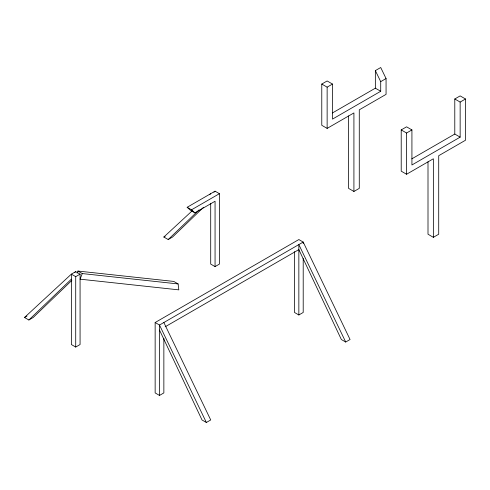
<?xml version="1.0" encoding="UTF-8"?>
<svg xmlns="http://www.w3.org/2000/svg" width="490" height="490" viewBox="0 0 490 490"><rect width="100%" height="100%" fill="white"/><g stroke="black" fill="none" stroke-linecap="round" stroke-linejoin="round"><path stroke-width="0.73" d="M77.102 273.151L77.941 271.05L173.76 281.425L178.115 283.937L178.819 289.866L80.072 279.171L82.296 273.567L178.115 283.937M80.072 274.143L75.717 276.66L71.362 274.143L71.362 344.537L75.717 347.055L80.072 344.537L80.072 274.143L75.717 271.632L71.362 274.143L24.5 317.483L28.855 320.001L71.362 279.171M71.852 280.372L33.21 317.483L28.855 320.001M192.294 210.718L163.844 237.031L168.199 239.549L199.112 209.855M203.466 207.344L172.554 237.031L168.199 239.549M74.596 272.661L75.717 271.632M209.591 194.726L210.706 193.691M213.946 192.209L215.061 191.18L219.416 193.691L219.416 264.086L215.061 266.603L210.706 264.086L210.706 203.283M353.921 191.461L353.921 112.927L327.136 128.392L321.777 125.299L321.777 84.06L327.136 80.966L332.49 84.06L332.49 119.113L380.712 91.275L380.712 81.64L375.352 70.609L380.712 67.516L386.065 78.547L386.065 94.368L359.28 109.834L359.28 188.368L353.921 191.461L348.568 188.368L348.568 115.934M321.777 84.06L327.136 87.153L332.49 84.06M380.712 81.64L386.065 78.547M332.422 112.97L375.352 88.182L380.712 91.275M215.061 266.603L215.061 201.237L194.916 212.868L190.561 210.351L187.156 207.288L215.061 191.18M187.156 207.288L191.51 209.806L219.416 193.691M24.5 317.483L26.987 316.05M163.844 237.031L165.093 236.315M433.356 237.319L433.356 158.785L406.571 174.25L401.212 171.157L401.212 129.917L406.571 126.824L411.925 129.917L411.925 164.977L460.147 137.139L460.147 102.079L465.5 98.986L465.5 140.232L438.715 155.697L438.715 234.226L433.356 237.319L428.003 234.226L428.003 161.792M411.851 158.834L454.787 134.046L454.787 98.986L460.147 95.893L465.5 98.986M401.212 129.917L406.571 133.011L411.925 129.917M163.856 338.186L163.856 392.913L159.501 395.43L155.146 392.913L155.146 322.518L298.851 239.555L303.206 242.066L350.062 339.515L345.707 342.032L341.352 339.515L298.851 249.612L165.179 326.781M294.496 251.658L294.496 312.461L298.851 314.978L303.206 312.461L303.206 258.5M159.501 330.058L202.009 419.967L206.364 422.484L210.718 419.967L163.856 322.518M454.787 98.986L460.147 102.079M454.787 134.046L460.147 137.139M77.941 271.05L82.296 273.567M155.146 322.518L159.501 325.035L206.364 422.484M191.51 209.806L194.916 212.868M345.707 342.032L298.851 244.584L298.851 314.978M406.571 133.011L406.571 174.25M375.352 70.609L375.352 88.182M327.136 87.153L327.136 128.392M303.206 243.506L303.206 242.066L159.501 325.035L159.501 395.43M75.717 276.66L75.717 347.055"/></g></svg>
